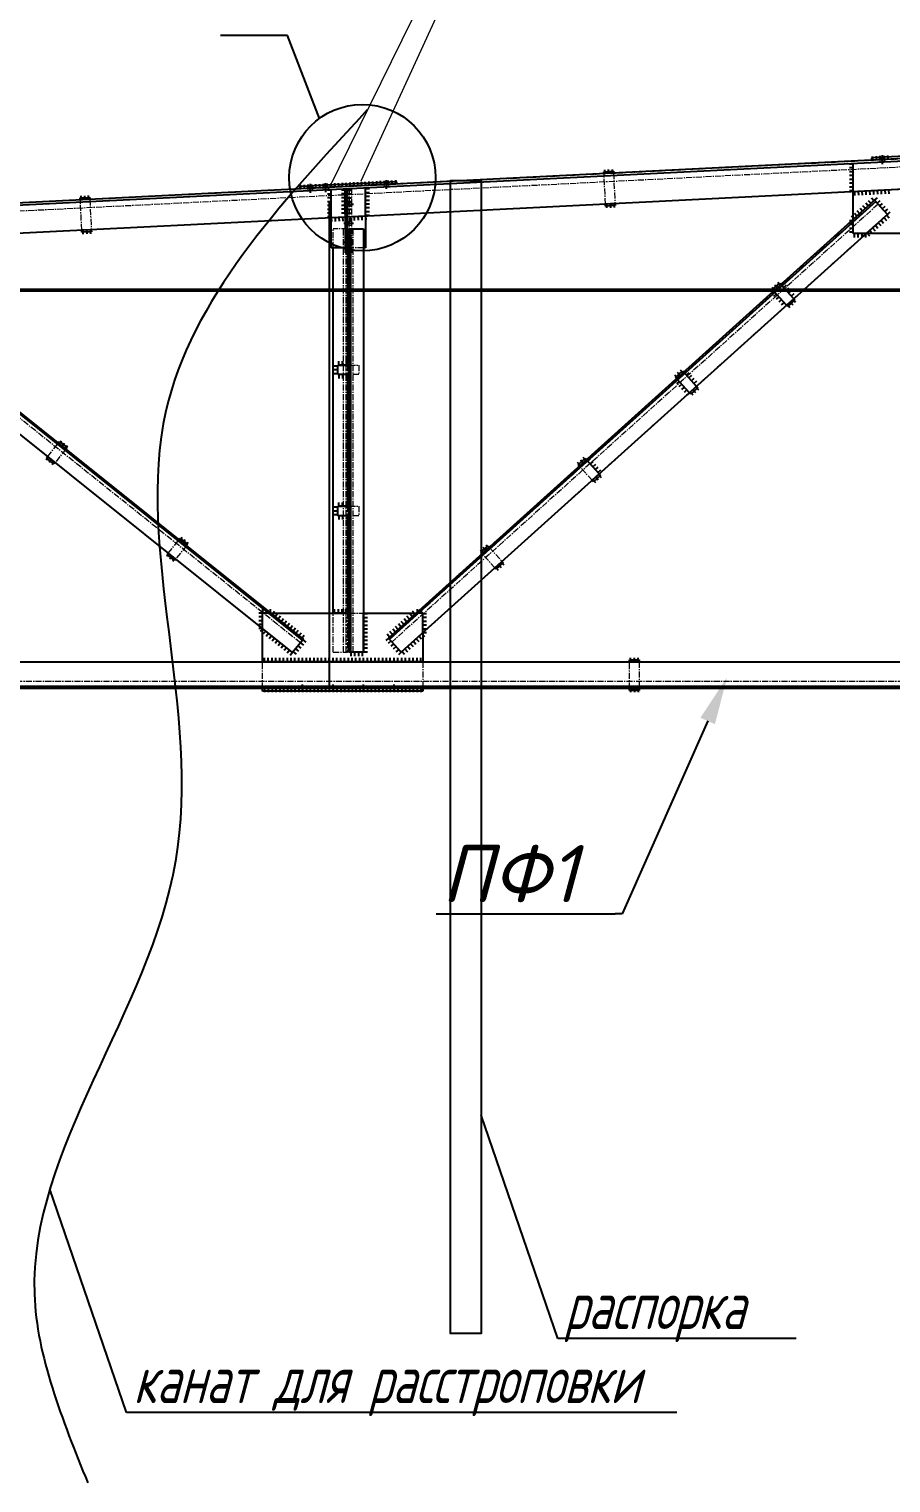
# Model space of a CAD drawing. Header units: millimetres. Extents: x -345369 to 252202, y 74562 to 424723.
# Drawn here: x -13072 to -8552, y 312330 to 319952 of the extents above; entities that cross this region are included whole.
import ezdxf

# ---------------------------------------------------------------- set-up
doc = ezdxf.new("R2010")
doc.units = ezdxf.units.MM
doc.linetypes.add('CENTER', pattern=[50.8, 31.75, -6.35, 6.35, -6.35])
for name, color, linetype in [('Rbcs_EX_Axes', 7, 'Continuous'), ('Rbcs_EX_Dimensions', 7, 'Continuous'), ('Rbcs_EX_Profile', 7, 'Continuous')]:
    doc.layers.add(name, color=color, linetype=linetype)
for name, color, linetype, lineweight in [('S DIM', 1, 'Continuous', 9), ('ТОнкая', 7, 'Continuous', 35), ('тонкая0.09', 7, 'Continuous', 9)]:
    doc.layers.add(name, color=color, linetype=linetype, lineweight=lineweight)
doc.styles.add('ARIAL', font='isocpeui.ttf')
doc.styles.get("Standard").update_dxf_attribs({"font": 'isocpeur.TTF', "oblique": 15})

msp = doc.modelspace()

# ---------------------------------------------------------------- hatches: boundary and pattern name
at = {"layer": 'Rbcs_EX_Profile'}
for points in [[(-8652.138334, 319263.953267), (-8656.133343, 319263.753516), (-8652.338085, 319267.948276)], [(-11652.138334, 319113.953267), (-11656.133343, 319113.753516), (-11652.338085, 319117.948276)], [(-11142.774641, 319139.421452), (-11138.779632, 319139.621202), (-11142.974392, 319143.416461)]]:
    msp.add_hatch(color=256, dxfattribs=at).paths.add_polyline_path(points, flags=0)

# ---------------------------------------------------------------- linework, layer by layer
at = {"lineweight": 15, "ltscale": 0.1}
for q in [(-11503.980763, 319108.865132), (-11331.739253, 319155.025856)]:
    msp.add_line((-9191.12342, 323810.401094), q, dxfattribs=at)
at = {"color": 164}
msp.add_line((-11495.638682, 316494.534766), (-11495.638682, 319039.837347), dxfattribs=at)
for p, q in [((-9049.284622, 313086.603848), (-10299.284622, 313086.603848)), ((-9675.524241, 312698.678768), (-12560.683459, 312698.678768))]:
    msp.add_line(p, q)
at = {"layer": 'Rbcs_EX_Axes', "color": 1, "linetype": 'CENTER', "lineweight": 9}
for p, q in [((-5535.267351, 319375.841975), (-17090.831912, 318798.063747)), ((-8618.925038, 319033.372621), (-11168.42396, 316738.823591)), ((-11423.011544, 316684.934766), (-11423.011544, 318904.934766)), ((-11371.811544, 316684.934766), (-11371.811544, 318904.934766)), ((-11648.897094, 316733.923206), (-14178.912037, 318757.93516)), ((-17152.411544, 316532.734766), (-5537.411544, 316532.734766))]:
    msp.add_line(p, q, dxfattribs=at)
at = {"layer": 'Rbcs_EX_Axes', "color": 1, "linetype": 'CENTER'}
for p, q in [((-8598.38049, 319290.170527), (-8596.632673, 319255.214185)), ((-8596.033422, 319243.22917), (-8597.781238, 319278.185488)), ((-11598.38049, 319140.17053), (-11596.632673, 319105.214184)), ((-11598.38049, 319140.17053), (-11596.632673, 319105.214184)), ((-11596.033422, 319093.229169), (-11597.781238, 319128.185488)), ((-11518.480301, 319144.165502), (-11516.732486, 319109.209194)), ((-11516.133235, 319097.224177), (-11517.881051, 319132.180496)), ((-11516.133235, 319097.224177), (-11517.881051, 319132.180496)), ((-11198.879553, 319160.145536), (-11197.131737, 319125.189231)), ((-11198.879553, 319160.145536), (-11197.131737, 319125.189231)), ((-11196.532487, 319113.204216), (-11198.280303, 319148.160535)), ((-11389.911569, 319032.734805), (-11424.911567, 319032.734805)), ((-11369.911563, 319032.734766), (-11404.911571, 319032.734766)), ((-11389.911569, 318932.734805), (-11424.911567, 318932.734805)), ((-11369.911563, 318932.734766), (-11404.911571, 318932.734766)), ((-11389.911569, 318832.734805), (-11424.911567, 318832.734805)), ((-11369.911563, 318832.734805), (-11404.911571, 318832.734805)), ((-11637.411544, 316483.034766), (-11637.411544, 316516.034766)), ((-11637.411544, 316483.034766), (-11637.411544, 316516.034766)), ((-11477.411544, 316483.034766), (-11477.411544, 316516.034766)), ((-11477.411544, 316483.034766), (-11477.411544, 316516.034766)), ((-11317.411544, 316483.034766), (-11317.411544, 316516.034766)), ((-11317.411544, 316483.034766), (-11317.411544, 316516.034766)), ((-11157.411544, 316483.034766), (-11157.411544, 316516.034766)), ((-11157.411544, 316483.034766), (-11157.411544, 316516.034766))]:
    msp.add_line(p, q, dxfattribs=at)
at = {"layer": 'Rbcs_EX_Dimensions', "color": 5}
msp.add_line((-11947.411505, 316494.534766), (-11966.727966, 316494.534766), dxfattribs=at)
at = {"layer": 'Rbcs_EX_Profile', "color": 1, "linetype": 'CENTER', "lineweight": 9}
for p, q in [((-17093.02417, 318841.9076), (-5537.459613, 319419.692484)), ((-17092.424927, 318829.923949), (-5536.860359, 319407.702174)), ((-8749.148084, 319248.18909), (-8119.148155, 319279.689148)), ((-8142.774671, 319289.42145), (-8652.138305, 319263.953267)), ((-8608.692584, 319266.125555), (-8609.291838, 319278.110581)), ((-8608.692584, 319266.125555), (-8609.291838, 319278.110581)), ((-8586.320539, 319279.259145), (-8585.721285, 319267.27412)), ((-8586.320539, 319279.259145), (-8585.721285, 319267.27412)), ((-5529.469591, 319259.886808), (-17085.034159, 318682.108633)), ((-10048.823787, 319033.919111), (-10056.813939, 319193.719487)), ((-10006.876335, 319196.216368), (-9998.886313, 319036.415992)), ((-8749.148084, 319098.902903), (-8749.148084, 319248.189143)), ((-8608.692606, 319266.125559), (-8585.721307, 319267.274122)), ((-8585.721307, 319267.274117), (-8608.692606, 319266.125551)), ((-8608.093351, 319254.140527), (-8608.692606, 319266.125552)), ((-8608.093351, 319254.140527), (-8608.692606, 319266.125552)), ((-8608.692584, 319266.125544), (-8585.721296, 319267.274111)), ((-8586.185197, 319267.251833), (-8586.033203, 319267.259432)), ((-8585.721307, 319267.274117), (-8585.122053, 319255.289091)), ((-8585.721307, 319267.274117), (-8585.122053, 319255.289091)), ((-11652.138313, 319113.953269), (-11142.774667, 319139.421452)), ((-11608.692591, 319116.125555), (-11609.291834, 319128.110581)), ((-11608.692591, 319116.125555), (-11609.291834, 319128.110581)), ((-11586.487488, 319117.243668), (-11142.774667, 319139.428282)), ((-11586.320535, 319129.259145), (-11585.721281, 319117.274119)), ((-11586.320535, 319129.259145), (-11585.721281, 319117.274119)), ((-11528.792412, 319120.120565), (-11529.391656, 319132.105591)), ((-11528.792412, 319120.120565), (-11529.391656, 319132.105591)), ((-11505.821114, 319121.269042), (-11528.792423, 319120.120476)), ((-11528.193169, 319108.135534), (-11528.792423, 319120.120562)), ((-11528.193169, 319108.135534), (-11528.792423, 319120.120562)), ((-11528.792412, 319120.120736), (-11505.821114, 319121.2693)), ((-11505.821114, 319121.269268), (-11528.792412, 319120.120702)), ((-11506.420357, 319133.254155), (-11505.821103, 319121.26913)), ((-11506.420357, 319133.254155), (-11505.821103, 319121.26913)), ((-11505.821114, 319121.269127), (-11505.22187, 319109.284101)), ((-11505.821114, 319121.269127), (-11505.22187, 319109.284101)), ((-11487.41154, 319110.934751), (-11307.411557, 319119.93475)), ((-11446.79055, 319125.410329), (-11348.952215, 319130.306135)), ((-11307.411557, 319119.93475), (-11307.411557, 318970.98973)), ((-11209.191688, 319136.100602), (-11209.790942, 319148.085627)), ((-11209.191688, 319136.100602), (-11209.790942, 319148.085627)), ((-11186.220389, 319137.249321), (-11209.191677, 319136.100756)), ((-11209.191677, 319136.100755), (-11186.220389, 319137.249318)), ((-11186.220389, 319137.249088), (-11209.191677, 319136.100523)), ((-11208.592423, 319124.115573), (-11209.191677, 319136.100599)), ((-11208.592423, 319124.115573), (-11209.191677, 319136.100599)), ((-11186.819643, 319149.234191), (-11186.220389, 319137.249166)), ((-11186.819643, 319149.234191), (-11186.220389, 319137.249166)), ((-11186.220367, 319137.249166), (-11185.621113, 319125.264137)), ((-11186.220367, 319137.249166), (-11185.621113, 319125.264137)), ((-12795.392903, 318896.590666), (-12803.382876, 319056.391039)), ((-12753.445213, 319058.88792), (-12745.45524, 318899.087547)), ((-11608.692613, 319116.125731), (-11585.721303, 319117.274295)), ((-11608.093359, 319104.140526), (-11608.692613, 319116.125552)), ((-11608.093359, 319104.140526), (-11608.692613, 319116.125552)), ((-11585.721292, 319117.274254), (-11608.692591, 319116.125688)), ((-11585.122049, 319105.289083), (-11608.093359, 319104.140525)), ((-11585.721303, 319117.274119), (-11585.122049, 319105.289091)), ((-11585.721303, 319117.274119), (-11585.122049, 319105.289091)), ((-11487.41154, 318961.989732), (-11487.41154, 319110.934751)), ((-11413.411567, 319021.234803), (-11413.411567, 319044.234797)), ((-11413.411567, 319044.234796), (-11401.411569, 319044.234796)), ((-11401.411569, 319044.234797), (-11401.411569, 319021.234803)), ((-11393.411571, 319112.73479), (-11381.411563, 319112.73479)), ((-11393.411571, 319112.73479), (-11393.411571, 318804.93478)), ((-11393.411571, 319044.234758), (-11381.411563, 319044.234758)), ((-11393.411571, 319021.234757), (-11393.411571, 319044.234757)), ((-11381.411563, 319112.73479), (-11381.411563, 318777.734823)), ((-11381.411563, 319044.234757), (-11381.411563, 319021.234757)), ((-11186.82049, 316759.264134), (-8637.321573, 319053.813233)), ((-11181.468768, 316753.317828), (-8631.96985, 319047.866857)), ((-8570.425098, 318979.483794), (-8637.321568, 319053.81321)), ((-11401.411569, 319021.2348), (-11413.411567, 319021.2348)), ((-11413.411567, 318982.734803), (-11401.411569, 318982.734803)), ((-11401.411569, 318966.289728), (-11413.411567, 318965.689728)), ((-11381.411563, 319021.234759), (-11393.411571, 319021.234759)), ((-11381.411563, 318982.734803), (-11393.411571, 318982.734803)), ((-8570.425098, 318979.483788), (-11119.924015, 316684.934802)), ((-11477.411542, 318804.93478), (-11477.411542, 318904.934765)), ((-11402.411547, 318904.934765), (-11477.411542, 318904.934765)), ((-11413.411567, 318921.234807), (-11413.411567, 318944.234808)), ((-11413.411567, 318944.234806), (-11401.411569, 318944.234806)), ((-11401.411569, 318921.23481), (-11413.411567, 318921.23481)), ((-11408.411546, 316684.934765), (-11408.411546, 318904.934765)), ((-11402.411547, 318904.934765), (-11402.411547, 318777.734823)), ((-11401.411569, 318944.234808), (-11401.411569, 318921.234807)), ((-11393.411571, 318944.234768), (-11381.411563, 318944.234768)), ((-11393.411571, 318921.234767), (-11393.411571, 318944.234767)), ((-11381.411563, 318921.234769), (-11393.411571, 318921.234769)), ((-11381.411563, 318944.234767), (-11381.411563, 318921.234767)), ((-8749.148084, 318879.689181), (-8749.148084, 318953.169341)), ((-11413.411567, 318844.234818), (-11401.411569, 318844.234818)), ((-11413.411567, 318821.234817), (-11413.411567, 318844.234817)), ((-11401.411569, 318821.234819), (-11413.411567, 318821.234819)), ((-11401.411569, 318844.234817), (-11401.411569, 318821.234817)), ((-11393.411571, 318821.234817), (-11393.411571, 318844.234817)), ((-11381.411563, 318821.234819), (-11393.411571, 318821.234819)), ((-11392.411538, 318844.234818), (-11381.411563, 318844.234818)), ((-11381.411563, 318844.234817), (-11381.411563, 318821.234817)), ((-8681.308001, 318879.689181), (-8749.148084, 318879.689181)), ((-14167.854939, 318771.756539), (-11637.839992, 316747.744583)), ((-14163.482065, 318777.222611), (-11633.467129, 316753.21069)), ((-11401.411569, 318804.93478), (-11413.411567, 318804.93478)), ((-11317.411544, 318804.93478), (-11392.411538, 318804.93478)), ((-11392.411538, 318777.734823), (-11381.411563, 318777.734823)), ((-14219.704627, 318706.944426), (-11689.68968, 316682.932473)), ((-9128.639005, 318611.62752), (-9061.742551, 318537.298107)), ((-9098.907231, 318503.849873), (-9165.803705, 318578.179286)), ((-11402.411547, 318189.934763), (-11402.411547, 318139.934767)), ((-11392.411538, 318189.934763), (-11342.411549, 318189.934763)), ((-11342.411549, 318139.934767), (-11392.411538, 318139.934767)), ((-11342.411549, 318189.934763), (-11342.411549, 318139.934767)), ((-9638.538784, 318152.717719), (-9571.642307, 318078.3883)), ((-9608.807019, 318044.940066), (-9675.703491, 318119.269482)), ((-12974.21884, 317710.555823), (-12917.996316, 317780.834017)), ((-12878.952881, 317749.599268), (-12935.17543, 317679.321076)), ((-10148.438569, 317693.807909), (-10081.542036, 317619.478493)), ((-10118.706796, 317586.030259), (-10185.603265, 317660.359675)), ((-11402.411547, 317449.934763), (-11402.411547, 317399.934767)), ((-11392.411538, 317449.934763), (-11342.411549, 317449.934763)), ((-11342.411549, 317449.934763), (-11342.411549, 317399.934767)), ((-11342.411549, 317399.934767), (-11392.411538, 317399.934767)), ((-12341.715133, 317204.552835), (-12285.49258, 317274.831029)), ((-12246.449145, 317243.596279), (-12302.671696, 317173.318085)), ((-10658.338357, 317234.898102), (-10591.441903, 317160.568689)), ((-10628.606604, 317127.120455), (-10695.503058, 317201.449869)), ((-11847.411505, 316889.934745), (-11804.372227, 316889.934745)), ((-11847.411505, 316809.10993), (-11847.411505, 316889.934745)), ((-11477.411542, 316684.934765), (-11477.411542, 316889.934745)), ((-11402.411547, 316889.934745), (-11402.411547, 316684.934765)), ((-11392.411538, 316889.934745), (-11317.411544, 316889.934745)), ((-11041.630977, 316889.934745), (-11007.411589, 316889.934745)), ((-11007.411589, 316889.934745), (-11007.411589, 316786.195953)), ((-11186.82049, 316759.264181), (-11119.923957, 316684.934765)), ((-11689.689651, 316682.932473), (-11633.467129, 316753.210664)), ((-11477.411542, 316684.934765), (-11402.411547, 316684.934765)), ((-5537.411547, 316634.534764), (-17152.411539, 316634.534764)), ((-11847.411505, 316494.534766), (-11847.411505, 316634.534764)), ((-11007.411589, 316634.534764), (-11007.411589, 316494.534766)), ((-9922.411539, 316494.534766), (-9922.411539, 316634.534764)), ((-9872.41155, 316634.534764), (-9872.41155, 316494.534766)), ((-5537.411547, 316504.534766), (-17152.411539, 316504.534766)), ((-5537.411547, 316494.534766), (-17152.411539, 316494.534766)), ((-11648.911549, 316494.534766), (-11648.911549, 316504.534766)), ((-11648.911549, 316494.534766), (-11648.911549, 316504.534766)), ((-11648.911543, 316504.534766), (-11625.911526, 316504.534766)), ((-11648.911543, 316504.534766), (-11625.911526, 316504.534766)), ((-11625.911526, 316494.534766), (-11648.911543, 316494.534766)), ((-11625.911526, 316494.534766), (-11648.911543, 316494.534766)), ((-11625.911543, 316504.534766), (-11625.911543, 316494.534766)), ((-11625.911543, 316504.534766), (-11625.911543, 316494.534766)), ((-11488.911545, 316504.534766), (-11465.911528, 316504.534766)), ((-11488.911545, 316504.534766), (-11465.911528, 316504.534766)), ((-11465.911528, 316494.534766), (-11488.911545, 316494.534766)), ((-11465.911528, 316494.534766), (-11488.911545, 316494.534766)), ((-11488.911539, 316494.534766), (-11488.911539, 316504.534766)), ((-11488.911539, 316494.534766), (-11488.911539, 316504.534766)), ((-11465.911544, 316504.534766), (-11465.911544, 316494.534766)), ((-11465.911544, 316504.534766), (-11465.911544, 316494.534766)), ((-11328.911548, 316504.534766), (-11305.911563, 316504.534766)), ((-11328.911548, 316504.534766), (-11305.911563, 316504.534766)), ((-11305.911563, 316494.534766), (-11328.911548, 316494.534766)), ((-11305.911563, 316494.534766), (-11328.911548, 316494.534766)), ((-11328.911541, 316494.534766), (-11328.911541, 316504.534766)), ((-11328.911541, 316494.534766), (-11328.911541, 316504.534766)), ((-11305.911546, 316504.534766), (-11305.911546, 316494.534766)), ((-11305.911546, 316504.534766), (-11305.911546, 316494.534766)), ((-11168.911543, 316494.534766), (-11168.911543, 316504.534766)), ((-11168.911543, 316494.534766), (-11168.911543, 316504.534766)), ((-11168.911539, 316504.534766), (-11145.911567, 316504.534766)), ((-11168.911539, 316504.534766), (-11145.911567, 316504.534766)), ((-11145.911567, 316494.534766), (-11168.911539, 316494.534766)), ((-11145.911567, 316494.534766), (-11168.911539, 316494.534766)), ((-11145.911548, 316504.534766), (-11145.911548, 316494.534766)), ((-11145.911548, 316504.534766), (-11145.911548, 316494.534766))]:
    msp.add_line(p, q, dxfattribs=at)
at = {"layer": 'Rbcs_EX_Profile'}
for p, q in [((-5537.459613, 319419.687198), (-17093.02417, 318841.908975)), ((-17092.424927, 318829.924009), (-5536.860359, 319407.702107)), ((-8143.373914, 319301.406478), (-8652.73756, 319275.938295)), ((-8652.138305, 319263.953269), (-8652.73756, 319275.938295)), ((-8142.774641, 319289.421452), (-8652.138334, 319263.953267)), ((-8647.144572, 319264.202955), (-8648.143325, 319284.178002)), ((-8627.169526, 319265.201707), (-8628.168278, 319285.176754)), ((-8607.194479, 319266.20046), (-8608.193231, 319286.175506)), ((-8587.219432, 319267.199212), (-8588.218184, 319287.174259)), ((-8567.244385, 319268.197964), (-8568.243138, 319288.173011)), ((-5529.469591, 319259.886829), (-11401.411569, 318966.289728)), ((-10057.313323, 319203.707), (-10007.375708, 319206.203881)), ((-10056.813939, 319193.719487), (-10057.313323, 319203.707)), ((-10006.876329, 319196.216367), (-10056.813946, 319193.719486)), ((-10051.820184, 319193.969174), (-10052.818937, 319213.944221)), ((-10031.845138, 319194.967927), (-10032.84389, 319214.942974)), ((-10011.870091, 319195.966679), (-10012.868843, 319215.941726)), ((-10007.375711, 319206.203881), (-10006.876335, 319196.216368)), ((-8749.14812, 319243.546032), (-8769.14812, 319243.546032)), ((-8749.14812, 319223.546032), (-8769.14812, 319223.546032)), ((-8749.14812, 319203.546032), (-8769.14812, 319203.546032)), ((-8749.14812, 319098.902902), (-8749.14812, 319248.189161)), ((-11143.373921, 319151.406478), (-11652.737556, 319125.938294)), ((-11652.138313, 319113.953269), (-11652.737556, 319125.938294)), ((-11142.774641, 319139.421452), (-11652.138334, 319113.953267)), ((-11647.144572, 319114.202955), (-11648.143325, 319134.178002)), ((-11627.169526, 319115.201707), (-11628.168278, 319135.176754)), ((-11607.194479, 319116.20046), (-11608.193231, 319136.175506)), ((-11587.219432, 319117.199212), (-11588.218184, 319137.174259)), ((-11567.244385, 319118.197964), (-11568.243138, 319138.173011)), ((-11547.269339, 319119.196717), (-11548.268091, 319139.171763)), ((-11527.294292, 319120.195469), (-11528.293044, 319140.170516)), ((-11507.319245, 319121.194221), (-11508.317997, 319141.169268)), ((-11487.344198, 319122.192974), (-11488.342951, 319142.16802)), ((-11467.369151, 319123.191726), (-11468.367904, 319143.166773)), ((-11447.394105, 319124.190478), (-11448.392857, 319144.165525)), ((-11427.419058, 319125.189231), (-11428.41781, 319145.164277)), ((-11407.444011, 319126.187983), (-11408.442763, 319146.16303)), ((-11387.468964, 319127.186735), (-11388.467717, 319147.161782)), ((-11367.493918, 319128.185488), (-11368.49267, 319148.160535)), ((-11347.518871, 319129.18424), (-11348.517623, 319149.159287)), ((-11327.543824, 319130.182992), (-11328.542576, 319150.158039)), ((-11307.568777, 319131.181745), (-11308.56753, 319151.156792)), ((-11307.411544, 318970.989731), (-11307.411544, 319119.934766)), ((-11287.59373, 319132.180497), (-11288.592483, 319152.155544)), ((-11267.618684, 319133.179249), (-11268.617436, 319153.154296)), ((-11247.643637, 319134.178002), (-11248.642389, 319154.153049)), ((-11227.66859, 319135.176754), (-11228.667342, 319155.151801)), ((-11207.693543, 319136.175506), (-11208.692296, 319156.150553)), ((-11187.718497, 319137.174259), (-11188.717249, 319157.149306)), ((-11167.74345, 319138.173011), (-11168.742202, 319158.148058)), ((-11147.768403, 319139.171763), (-11148.767155, 319159.14681)), ((-11142.774667, 319139.421452), (-11143.373921, 319151.406478)), ((-8749.14812, 319183.546032), (-8769.14812, 319183.546032)), ((-8749.14812, 319163.546032), (-8769.14812, 319163.546032)), ((-8749.14812, 319143.546032), (-8769.14812, 319143.546032)), ((-8749.14812, 319123.546032), (-8769.14812, 319123.546032)), ((-8119.14812, 319130.402902), (-8749.14812, 319098.902902)), ((-12803.882249, 319066.378555), (-12753.944635, 319068.875436)), ((-12803.382876, 319056.391039), (-12803.882249, 319066.378555)), ((-12753.445261, 319058.887921), (-12803.382878, 319056.39104)), ((-12798.389116, 319056.640728), (-12799.387869, 319076.615775)), ((-12778.41407, 319057.63948), (-12779.412822, 319077.614527)), ((-12758.439023, 319058.638232), (-12759.437775, 319078.613279)), ((-12753.944586, 319068.875436), (-12753.445213, 319058.88792)), ((-11487.411544, 319106.462248), (-11507.411544, 319106.462248)), ((-11487.411544, 319086.462248), (-11507.411544, 319086.462248)), ((-11487.411544, 319066.462248), (-11507.411544, 319066.462248)), ((-11487.411544, 319046.462248), (-11507.411544, 319046.462248)), ((-11487.411544, 318961.989731), (-11487.411544, 319110.934766)), ((-11413.411566, 319106.947405), (-11433.411566, 319106.947405)), ((-11413.411566, 319086.947405), (-11433.411566, 319086.947405)), ((-11413.411566, 319066.947405), (-11433.411566, 319066.947405)), ((-11413.411566, 319046.947405), (-11433.411566, 319046.947405)), ((-11413.411567, 319112.73479), (-11401.411569, 319112.73479)), ((-11413.411567, 319112.73479), (-11413.411567, 318777.734823)), ((-11413.411566, 318981.947405), (-11413.411566, 319111.947405)), ((-11401.411569, 318777.734823), (-11401.411569, 319112.73479)), ((-11401.411566, 318981.947405), (-11401.411566, 319111.947405)), ((-11401.411566, 319106.947405), (-11381.411566, 319106.947405)), ((-11401.411566, 319086.947405), (-11381.411566, 319086.947405)), ((-11401.411566, 319066.947405), (-11381.411566, 319066.947405)), ((-11401.411566, 319046.947405), (-11381.411566, 319046.947405)), ((-11307.411544, 319115.462248), (-11287.411544, 319115.462248)), ((-11307.411544, 319095.462248), (-11287.411544, 319095.462248)), ((-11307.411544, 319075.462248), (-11287.411544, 319075.462248)), ((-11307.411544, 319055.462248), (-11287.411544, 319055.462248)), ((-8637.321573, 319053.813187), (-11186.82049, 316759.264188)), ((-8631.96985, 319047.866857), (-11181.468768, 316753.317828)), ((-8749.14812, 319103.546032), (-8769.14812, 319103.546032)), ((-8637.321568, 319053.81321), (-8749.14812, 318953.169314)), ((-8749.148084, 318953.169341), (-8749.148084, 319098.902903)), ((-8743.761345, 319099.172241), (-8742.762592, 319079.197194)), ((-8723.786298, 319100.170994), (-8722.787546, 319080.195947)), ((-8703.811251, 319101.169746), (-8702.812499, 319081.194699)), ((-8683.836204, 319102.168498), (-8682.837452, 319082.193451)), ((-8656.070137, 319036.939498), (-8669.449431, 319051.805381)), ((-8663.861158, 319103.167251), (-8662.862405, 319083.192204)), ((-8641.204254, 319050.318793), (-8654.583548, 319065.184676)), ((-8643.886111, 319104.166003), (-8642.887359, 319084.190956)), ((-8637.321568, 319053.81321), (-8622.455685, 319067.192504)), ((-8637.321568, 319053.81321), (-8570.425098, 318979.483794)), ((-8570.425095, 318979.483795), (-8637.321568, 319053.81321)), ((-8623.942274, 319038.947327), (-8609.076391, 319052.326621)), ((-8623.911064, 319105.164755), (-8622.912312, 319085.189708)), ((-8603.936017, 319106.163508), (-8602.937265, 319086.188461)), ((-8583.960971, 319107.16226), (-8582.962218, 319087.187213)), ((-8563.985924, 319108.161012), (-8562.987171, 319088.185965)), ((-11413.411567, 318965.689728), (-17085.034159, 318682.108597)), ((-11487.411544, 319026.462248), (-11507.411544, 319026.462248)), ((-11487.411544, 319006.462248), (-11507.411544, 319006.462248)), ((-11487.411544, 318986.462248), (-11507.411544, 318986.462248)), ((-11487.411544, 318966.462248), (-11507.411544, 318966.462248)), ((-11307.411544, 318970.989731), (-11487.411544, 318961.989731)), ((-11413.411566, 319026.947405), (-11433.411566, 319026.947405)), ((-11413.411566, 319006.947405), (-11433.411566, 319006.947405)), ((-11413.411566, 318986.947405), (-11433.411566, 318986.947405)), ((-11427.374114, 318964.991603), (-11426.375362, 318945.016556)), ((-11407.399067, 318965.990355), (-11406.400315, 318946.015308)), ((-11401.411566, 319026.947405), (-11381.411566, 319026.947405)), ((-11401.411566, 319006.947405), (-11381.411566, 319006.947405)), ((-11401.411566, 318986.947405), (-11381.411566, 318986.947405)), ((-11387.42402, 318966.989107), (-11386.425268, 318947.014061)), ((-11367.448974, 318967.98786), (-11366.450221, 318948.012813)), ((-11347.473927, 318968.986612), (-11346.475175, 318949.011565)), ((-11327.49888, 318969.985364), (-11326.500128, 318950.010318)), ((-11307.523833, 318970.984117), (-11306.525081, 318951.00907)), ((-11307.411557, 318970.98973), (-11307.411557, 318804.93478)), ((-11307.411544, 319035.462248), (-11287.411544, 319035.462248)), ((-11307.411544, 319015.462248), (-11287.411544, 319015.462248)), ((-11307.411544, 318995.462248), (-11287.411544, 318995.462248)), ((-11307.411544, 318975.462248), (-11287.411544, 318975.462248)), ((-8570.425098, 318979.483798), (-11119.924015, 316684.934746)), ((-9998.88631, 319036.415993), (-10048.823927, 319033.919112)), ((-10048.324403, 319023.931598), (-10048.823787, 319033.919111)), ((-9998.38694, 319026.428479), (-10048.324554, 319023.931598)), ((-10043.830166, 319034.1688), (-10042.831413, 319014.193753)), ((-10023.855119, 319035.167553), (-10022.856367, 319015.192506)), ((-10003.880072, 319036.166305), (-10002.88132, 319016.191258)), ((-9998.886313, 319036.415992), (-9998.386937, 319026.428479)), ((-8745.265434, 318956.66373), (-8758.644729, 318971.529613)), ((-8730.399551, 318970.043025), (-8743.778846, 318984.908908)), ((-8715.533668, 318983.42232), (-8728.912963, 318998.288203)), ((-8700.667786, 318996.801614), (-8714.04708, 319011.667497)), ((-8685.801903, 319010.180909), (-8699.181197, 319025.046792)), ((-8670.93602, 319023.560204), (-8684.315314, 319038.426087)), ((-8570.425095, 318979.483795), (-8681.308022, 318879.689161)), ((-8610.562979, 319024.081444), (-8595.697096, 319037.460739)), ((-8597.183684, 319009.215561), (-8582.317802, 319022.594856)), ((-8583.80439, 318994.349678), (-8568.938507, 319007.728973)), ((-8573.835968, 318976.414009), (-8560.456674, 318961.548126)), ((-8570.425095, 318979.483795), (-8555.559212, 318992.86309)), ((-12794.89353, 318886.603153), (-12795.392903, 318896.590666)), ((-12745.455242, 318899.087546), (-12795.392859, 318896.590665)), ((-12744.955867, 318889.100031), (-12794.893481, 318886.603153)), ((-12790.399098, 318896.840354), (-12789.400345, 318876.865307)), ((-12770.424051, 318897.839106), (-12769.425299, 318877.864059)), ((-12750.449004, 318898.837858), (-12749.450252, 318878.862811)), ((-12745.45524, 318899.087547), (-12744.955867, 318889.100031)), ((-11487.41154, 318804.93478), (-11487.41154, 318961.989732)), ((-11487.299254, 318961.995346), (-11486.300502, 318942.020299)), ((-11467.324208, 318962.994098), (-11466.325455, 318943.019051)), ((-11447.349161, 318963.99285), (-11446.350408, 318944.017804)), ((-11392.411538, 316684.934765), (-11392.411538, 318904.934765)), ((-11392.411538, 318904.934765), (-11317.411544, 318904.934765)), ((-11386.41154, 318904.934765), (-11386.41154, 316684.934765)), ((-11317.411544, 318904.934765), (-11317.411544, 316684.934765)), ((-8749.14812, 318946.429237), (-8769.14812, 318946.429237)), ((-8749.14812, 318926.429237), (-8769.14812, 318926.429237)), ((-8749.14812, 318906.429237), (-8769.14812, 318906.429237)), ((-8749.14812, 318879.689161), (-8749.14812, 318953.169314)), ((-8663.031266, 318896.138242), (-8649.651971, 318881.272359)), ((-8648.165383, 318909.517536), (-8634.786088, 318894.651653)), ((-8633.2995, 318922.896831), (-8619.920205, 318908.030948)), ((-8618.433617, 318936.276125), (-8605.054322, 318921.410243)), ((-8603.567734, 318949.65542), (-8590.18844, 318934.789537)), ((-8588.701851, 318963.034715), (-8575.322557, 318948.168832)), ((-8749.14812, 318886.429237), (-8769.14812, 318886.429237)), ((-8681.308022, 318879.689161), (-8749.14812, 318879.689161)), ((-8745.228071, 318879.689161), (-8745.228071, 318859.689161)), ((-8725.228071, 318879.689161), (-8725.228071, 318859.689161)), ((-8705.228071, 318879.689161), (-8705.228071, 318859.689161)), ((-8685.228071, 318879.689161), (-8685.228071, 318859.689161)), ((-8119.148155, 318879.689181), (-8681.308001, 318879.689181)), ((-8677.897149, 318882.758947), (-8664.517854, 318867.893064)), ((-11637.839992, 316747.744583), (-14167.854939, 318771.756539)), ((-11633.467129, 316753.210665), (-14163.482065, 318777.22262)), ((-11413.411567, 318804.93478), (-11487.41154, 318804.93478)), ((-11477.411542, 316889.934745), (-11477.411542, 318804.93478)), ((-11401.411569, 318777.734823), (-11413.411567, 318777.734823)), ((-11402.411547, 318777.734823), (-11402.411547, 318189.934763)), ((-11392.411538, 318804.93478), (-11401.411569, 318804.93478)), ((-11393.411571, 318804.93478), (-11393.411571, 318777.734823)), ((-11393.411571, 318777.734823), (-11392.411538, 318777.734823)), ((-11307.411557, 318804.93478), (-11317.411544, 318804.93478)), ((-11689.68968, 316682.93248), (-14219.704627, 318706.944409)), ((-9162.087236, 318581.524109), (-9175.46653, 318596.389992)), ((-9165.803705, 318578.179286), (-9172.49335, 318585.612224)), ((-9172.493347, 318585.612224), (-9135.328647, 318619.060457)), ((-9128.638999, 318611.627522), (-9165.803706, 318578.179286)), ((-9147.221353, 318594.903404), (-9160.600647, 318609.769287)), ((-9132.35547, 318608.282699), (-9145.734764, 318623.148581)), ((-9135.328647, 318619.060457), (-9128.639005, 318611.62752)), ((-9128.638999, 318611.627522), (-9113.773116, 318625.006817)), ((-9061.742526, 318537.298108), (-9128.638999, 318611.627522)), ((-9115.259704, 318596.761639), (-9100.393821, 318610.140934)), ((-9101.88041, 318581.895756), (-9087.014527, 318595.275051)), ((-9165.803706, 318578.179286), (-9180.669589, 318564.799991)), ((-9152.424412, 318563.313403), (-9167.290295, 318549.934108)), ((-9098.907233, 318503.849871), (-9165.803706, 318578.179286)), ((-9139.045117, 318548.44752), (-9153.911, 318535.068225)), ((-9125.665822, 318533.581637), (-9140.531705, 318520.202342)), ((-9112.286528, 318518.715754), (-9127.152411, 318505.336459)), ((-9061.742526, 318537.298108), (-9098.907233, 318503.849871)), ((-9055.052888, 318529.865169), (-9092.217589, 318496.416936)), ((-9088.501115, 318567.029873), (-9073.635232, 318580.409168)), ((-9080.32488, 318520.573989), (-9066.945585, 318505.708106)), ((-9075.12182, 318552.16399), (-9060.255938, 318565.543285)), ((-9065.458997, 318533.953284), (-9052.079702, 318519.087401)), ((-9061.742551, 318537.298107), (-9055.052909, 318529.865169)), ((-9061.742526, 318537.298108), (-9046.876643, 318550.677402)), ((-9098.907233, 318503.849871), (-9113.773116, 318490.470576)), ((-9092.217587, 318496.416936), (-9098.907231, 318503.849873)), ((-9095.190762, 318507.194695), (-9081.811468, 318492.328812)), ((-11447.411544, 318189.934766), (-11447.411544, 318209.934766)), ((-11427.411544, 318189.934766), (-11427.411544, 318209.934766)), ((-11407.411544, 318189.934766), (-11407.411544, 318209.934766)), ((-11452.411544, 318184.934766), (-11472.411544, 318184.934766)), ((-11452.411544, 318164.934766), (-11472.411544, 318164.934766)), ((-11452.411544, 318144.934766), (-11472.411544, 318144.934766)), ((-11402.411544, 318189.934766), (-11452.411544, 318189.934766)), ((-11452.411544, 318139.934766), (-11452.411544, 318189.934766)), ((-11402.411544, 318139.934766), (-11452.411544, 318139.934766)), ((-11452.411536, 318139.934767), (-11452.411536, 318189.934763)), ((-11452.411536, 318189.934763), (-11392.411538, 318189.934763)), ((-11392.411538, 318139.934767), (-11452.411536, 318139.934767)), ((-11447.411544, 318139.934766), (-11447.411544, 318119.934766)), ((-11427.411544, 318139.934766), (-11427.411544, 318119.934766)), ((-11392.411544, 318184.934766), (-11412.411544, 318184.934766)), ((-11392.411544, 318164.934766), (-11412.411544, 318164.934766)), ((-11392.411544, 318144.934766), (-11412.411544, 318144.934766)), ((-11407.411544, 318139.934766), (-11407.411544, 318119.934766)), ((-11402.411547, 318139.934767), (-11402.411547, 317449.934763)), ((-11392.411544, 318139.934766), (-11392.411544, 318189.934766)), ((-9671.98702, 318122.614303), (-9685.366315, 318137.480186)), ((-9682.393135, 318126.702417), (-9645.228424, 318160.15065)), ((-9675.703491, 318119.269482), (-9682.393132, 318126.702417)), ((-9638.538783, 318152.717716), (-9675.703491, 318119.26948)), ((-9657.121137, 318135.993598), (-9670.500432, 318150.859481)), ((-9642.255254, 318149.372893), (-9655.634549, 318164.238776)), ((-9645.228423, 318160.15065), (-9638.538784, 318152.717719)), ((-9638.538783, 318152.717716), (-9623.6729, 318166.097011)), ((-9571.64231, 318078.388302), (-9638.538783, 318152.717716)), ((-9625.159489, 318137.851833), (-9610.293606, 318151.231128)), ((-9611.780194, 318122.98595), (-9596.914311, 318136.365245)), ((-9675.703491, 318119.26948), (-9690.569374, 318105.890185)), ((-9662.324196, 318104.403597), (-9677.190079, 318091.024302)), ((-9608.807018, 318044.940065), (-9675.703491, 318119.26948)), ((-9648.944901, 318089.537714), (-9663.810784, 318076.158419)), ((-9635.565607, 318074.671831), (-9650.43149, 318061.292536)), ((-9622.186312, 318059.805948), (-9637.052195, 318046.426653)), ((-9571.64231, 318078.388302), (-9608.807018, 318044.940065)), ((-9564.952665, 318070.955362), (-9602.117377, 318037.507129)), ((-9598.400899, 318108.120067), (-9583.535017, 318121.499362)), ((-9590.224664, 318061.664183), (-9576.845369, 318046.7983)), ((-9585.021605, 318093.254185), (-9570.155722, 318106.633479)), ((-9575.358781, 318075.043478), (-9561.979486, 318060.177595)), ((-9571.64231, 318078.388302), (-9556.776427, 318091.767596)), ((-9571.642307, 318078.3883), (-9564.952663, 318070.955362)), ((-9608.807018, 318044.940065), (-9623.6729, 318031.56077)), ((-9602.117375, 318037.507129), (-9608.807019, 318044.940066)), ((-9605.090547, 318048.284889), (-9591.711252, 318033.419006)), ((-12878.952878, 317749.599266), (-12917.996318, 317780.834019)), ((-12917.996316, 317780.834017), (-12911.749373, 317788.642701)), ((-12914.091974, 317777.710544), (-12901.598073, 317793.32792)), ((-12911.74937, 317788.642701), (-12872.705932, 317757.407951)), ((-12898.474598, 317765.216643), (-12885.980697, 317780.834019)), ((-12882.857222, 317752.722742), (-12870.363321, 317768.340118)), ((-12872.705935, 317757.407951), (-12878.952881, 317749.599268)), ((-12970.314528, 317707.432351), (-12982.808429, 317691.814975)), ((-12941.422376, 317671.512393), (-12980.465813, 317702.747139)), ((-12980.465783, 317702.747139), (-12974.21884, 317710.555823)), ((-12935.175432, 317679.321074), (-12974.218872, 317710.555826)), ((-12954.697152, 317694.93845), (-12967.191053, 317679.321074)), ((-12939.079776, 317682.444549), (-12951.573677, 317666.827173)), ((-12935.17543, 317679.321076), (-12941.422376, 317671.512393)), ((-10181.886804, 317663.704497), (-10195.266099, 317678.57038)), ((-10192.292912, 317667.792613), (-10155.128211, 317701.240846)), ((-10148.438568, 317693.80791), (-10185.603275, 317660.359674)), ((-10167.020921, 317677.083792), (-10180.400216, 317691.949675)), ((-10152.155038, 317690.463087), (-10165.534333, 317705.32897)), ((-10155.128219, 317701.240846), (-10148.438569, 317693.807909)), ((-10081.542095, 317619.478496), (-10148.438568, 317693.80791)), ((-10141.74892, 317686.374969), (-10126.883037, 317699.754264)), ((-10128.369626, 317671.509086), (-10113.503743, 317684.888381)), ((-10114.990331, 317656.643203), (-10100.124448, 317670.022498)), ((-10185.603265, 317660.359675), (-10192.292908, 317667.792613)), ((-10081.542095, 317619.478496), (-10118.706802, 317586.030259)), ((-10074.852453, 317612.045558), (-10112.017154, 317578.597325)), ((-10101.611036, 317641.77732), (-10086.745154, 317655.156615)), ((-10100.124448, 317602.754377), (-10086.745154, 317587.888495)), ((-10088.231742, 317626.911437), (-10073.365859, 317640.290732)), ((-10085.258565, 317616.133672), (-10071.879271, 317601.267789)), ((-10081.542036, 317619.478493), (-10074.852389, 317612.045558)), ((-10112.017155, 317578.597325), (-10118.706796, 317586.030259)), ((-10114.990331, 317589.375083), (-10101.611036, 317574.5092)), ((-11452.411544, 317444.934766), (-11472.411544, 317444.934766)), ((-11402.411544, 317449.934766), (-11452.411544, 317449.934766)), ((-11452.411544, 317399.934766), (-11452.411544, 317449.934766)), ((-11452.411536, 317449.934763), (-11392.411538, 317449.934763)), ((-11452.411536, 317399.934767), (-11452.411536, 317449.934763)), ((-11447.411544, 317449.934766), (-11447.411544, 317469.934766)), ((-11427.411544, 317449.934766), (-11427.411544, 317469.934766)), ((-11392.411544, 317444.934766), (-11412.411544, 317444.934766)), ((-11407.411544, 317449.934766), (-11407.411544, 317469.934766)), ((-11392.411544, 317399.934766), (-11392.411544, 317449.934766)), ((-11452.411544, 317424.934766), (-11472.411544, 317424.934766)), ((-11452.411544, 317404.934766), (-11472.411544, 317404.934766)), ((-11402.411544, 317399.934766), (-11452.411544, 317399.934766)), ((-11392.411538, 317399.934767), (-11452.411536, 317399.934767)), ((-11447.411544, 317399.934766), (-11447.411544, 317379.934766)), ((-11427.411544, 317399.934766), (-11427.411544, 317379.934766)), ((-11392.411544, 317424.934766), (-11412.411544, 317424.934766)), ((-11392.411544, 317404.934766), (-11412.411544, 317404.934766)), ((-11407.411544, 317399.934766), (-11407.411544, 317379.934766)), ((-11402.411547, 317399.934767), (-11402.411547, 316889.934745)), ((-12246.449142, 317243.596278), (-12285.492583, 317274.83103)), ((-12285.49258, 317274.831029), (-12279.245633, 317282.639712)), ((-12281.588238, 317271.707555), (-12269.094338, 317287.324931)), ((-12279.245636, 317282.639712), (-12240.202198, 317251.404963)), ((-12265.970862, 317259.213654), (-12253.476961, 317274.83103)), ((-12250.353486, 317246.719753), (-12237.859585, 317262.337129)), ((-12240.202198, 317251.404963), (-12246.449145, 317243.596279)), ((-10691.786589, 317204.794692), (-10705.165883, 317219.660574)), ((-10702.1927, 317208.882806), (-10665.027999, 317242.331039)), ((-10658.338352, 317234.898104), (-10695.503059, 317201.449868)), ((-10676.920706, 317218.173986), (-10690.3, 317233.039869)), ((-10662.054823, 317231.553281), (-10675.434117, 317246.419164)), ((-10665.027999, 317242.331039), (-10658.338357, 317234.898102)), ((-12337.810793, 317201.429362), (-12350.304694, 317185.811986)), ((-12347.96208, 317196.744151), (-12341.715133, 317204.552835)), ((-12308.918642, 317165.509402), (-12347.962079, 317196.744151)), ((-12302.671696, 317173.318085), (-12341.715137, 317204.552837)), ((-12322.193417, 317188.935461), (-12334.687318, 317173.318085)), ((-12306.57604, 317176.44156), (-12319.069941, 317160.824184)), ((-12302.671696, 317173.318085), (-12308.918642, 317165.509402)), ((-10695.503058, 317201.449869), (-10702.1927, 317208.882806)), ((-10591.441879, 317160.56869), (-10628.606586, 317127.120453)), ((-10584.752241, 317153.135751), (-10621.916942, 317119.687518)), ((-10610.024232, 317143.844572), (-10596.644938, 317128.978689)), ((-10595.15835, 317157.223866), (-10581.779055, 317142.357983)), ((-10591.441903, 317160.568689), (-10584.752262, 317153.135751)), ((-10621.916962, 317119.687518), (-10628.606604, 317127.120455)), ((-10624.890115, 317130.465277), (-10611.510821, 317115.599394)), ((-11845.891898, 316889.934766), (-11845.891898, 316909.934766)), ((-11825.891898, 316889.934766), (-11825.891898, 316909.934766)), ((-11805.891898, 316889.934766), (-11805.891898, 316909.934766)), ((-11469.911544, 316889.934766), (-11469.911544, 316909.934766)), ((-11449.911544, 316889.934766), (-11449.911544, 316909.934766)), ((-11429.911544, 316889.934766), (-11429.911544, 316909.934766)), ((-11409.911544, 316889.934766), (-11409.911544, 316909.934766)), ((-11034.521247, 316889.934766), (-11034.521247, 316909.934766)), ((-11014.521247, 316889.934766), (-11014.521247, 316909.934766)), ((-11847.411544, 316889.522364), (-11867.411544, 316889.522364)), ((-11847.411544, 316869.522364), (-11867.411544, 316869.522364)), ((-11847.411544, 316849.522364), (-11867.411544, 316849.522364)), ((-11847.411544, 316809.109963), (-11847.411544, 316889.934766)), ((-11804.372252, 316889.934766), (-11847.411544, 316889.934766)), ((-11633.467127, 316753.210666), (-11804.372252, 316889.934766)), ((-11804.372227, 316889.934745), (-11392.411538, 316889.934745)), ((-11797.00657, 316884.04222), (-11784.512669, 316899.659597)), ((-11781.389194, 316871.548319), (-11768.895293, 316887.165696)), ((-11765.771818, 316859.054419), (-11753.277917, 316874.671795)), ((-11750.154442, 316846.560518), (-11737.660541, 316862.177894)), ((-11734.537065, 316834.066617), (-11722.043164, 316849.683993)), ((-11718.919689, 316821.572716), (-11706.425788, 316837.190092)), ((-11402.411544, 316889.934766), (-11477.411544, 316889.934766)), ((-11392.411544, 316887.434766), (-11412.411544, 316887.434766)), ((-11392.411544, 316867.434766), (-11412.411544, 316867.434766)), ((-11392.411544, 316847.434766), (-11412.411544, 316847.434766)), ((-11392.411544, 316684.934766), (-11392.411544, 316889.934766)), ((-11317.411544, 316684.934766), (-11317.411544, 316889.934766)), ((-11317.411544, 316889.934745), (-11041.630977, 316889.934745)), ((-11317.411544, 316887.434766), (-11297.411544, 316887.434766)), ((-11317.411544, 316867.434766), (-11297.411544, 316867.434766)), ((-11317.411544, 316847.434766), (-11297.411544, 316847.434766)), ((-11041.630951, 316889.934766), (-11186.82049, 316759.26418)), ((-11121.658662, 316817.909826), (-11135.037956, 316832.775709)), ((-11106.792779, 316831.28912), (-11120.172074, 316846.155003)), ((-11091.926896, 316844.668415), (-11105.306191, 316859.534298)), ((-11077.061013, 316858.04771), (-11090.440308, 316872.913592)), ((-11062.19513, 316871.427004), (-11075.574425, 316886.292887)), ((-11047.329247, 316884.806299), (-11060.708542, 316899.672182)), ((-11007.411544, 316889.934766), (-11041.630951, 316889.934766)), ((-11007.411544, 316786.195991), (-11007.411544, 316889.934766)), ((-11007.411544, 316888.065379), (-10987.411544, 316888.065379)), ((-11007.411544, 316868.065379), (-10987.411544, 316868.065379)), ((-11007.411544, 316848.065379), (-10987.411544, 316848.065379)), ((-11847.411544, 316829.522364), (-11867.411544, 316829.522364)), ((-11847.411544, 316809.522364), (-11867.411544, 316809.522364)), ((-11846.637493, 316808.490723), (-11859.131394, 316792.873347)), ((-11689.689681, 316682.932473), (-11847.411544, 316809.109963)), ((-11847.411505, 316634.534764), (-11847.411505, 316809.10993)), ((-11831.020117, 316795.996822), (-11843.514018, 316780.379446)), ((-11815.402741, 316783.502921), (-11827.896642, 316767.885545)), ((-11799.785365, 316771.00902), (-11812.279266, 316755.391644)), ((-11784.167989, 316758.515119), (-11796.66189, 316742.897743)), ((-11703.302313, 316809.078815), (-11690.808412, 316824.696191)), ((-11687.684937, 316796.584914), (-11675.191036, 316812.20229)), ((-11672.067561, 316784.091013), (-11659.57366, 316799.708389)), ((-11656.450184, 316771.597112), (-11643.956283, 316787.214488)), ((-11640.832808, 316759.103211), (-11628.338907, 316774.720587)), ((-11392.411544, 316827.434766), (-11412.411544, 316827.434766)), ((-11392.411544, 316807.434766), (-11412.411544, 316807.434766)), ((-11392.411544, 316787.434766), (-11412.411544, 316787.434766)), ((-11392.411544, 316767.434766), (-11412.411544, 316767.434766)), ((-11317.411544, 316827.434766), (-11297.411544, 316827.434766)), ((-11317.411544, 316807.434766), (-11297.411544, 316807.434766)), ((-11317.411544, 316787.434766), (-11297.411544, 316787.434766)), ((-11317.411544, 316767.434766), (-11297.411544, 316767.434766)), ((-11186.82049, 316759.26418), (-11201.686373, 316745.884886)), ((-11181.122193, 316764.392647), (-11194.501488, 316779.25853)), ((-11119.923957, 316684.934765), (-11186.82049, 316759.264181)), ((-11119.924017, 316684.934766), (-11186.82049, 316759.26418)), ((-11166.256311, 316777.771942), (-11179.635605, 316792.637825)), ((-11151.390428, 316791.151236), (-11164.769722, 316806.017119)), ((-11136.524545, 316804.530531), (-11149.903839, 316819.396414)), ((-11007.411544, 316786.195991), (-11119.924017, 316684.934766)), ((-11041.368956, 316755.63432), (-11027.989661, 316740.768438)), ((-11026.503073, 316769.013615), (-11013.123778, 316754.147732)), ((-11011.63719, 316782.39291), (-10998.257895, 316767.527027)), ((-11007.411589, 316786.195953), (-11007.411589, 316634.534764)), ((-11007.411544, 316828.065379), (-10987.411544, 316828.065379)), ((-11007.411544, 316808.065379), (-10987.411544, 316808.065379)), ((-11007.411544, 316788.065379), (-10987.411544, 316788.065379)), ((-11768.550612, 316746.021218), (-11781.044513, 316730.403842)), ((-11752.933236, 316733.527317), (-11765.427137, 316717.909941)), ((-11737.31586, 316721.033416), (-11749.809761, 316705.41604)), ((-11721.698484, 316708.539515), (-11734.192385, 316692.922139)), ((-11706.081108, 316696.045614), (-11718.575009, 316680.428238)), ((-11690.463731, 316683.551713), (-11702.957632, 316667.934337)), ((-11633.467127, 316753.210666), (-11689.689681, 316682.932473)), ((-11633.467129, 316753.210664), (-11689.689651, 316682.932473)), ((-11686.566206, 316686.836817), (-11670.94883, 316674.342916)), ((-11674.072305, 316702.454193), (-11658.454929, 316689.960292)), ((-11661.578404, 316718.071569), (-11645.961028, 316705.577668)), ((-11649.084503, 316733.688945), (-11633.467127, 316721.195044)), ((-11636.590602, 316749.306322), (-11620.973226, 316736.812421)), ((-11392.411544, 316747.434766), (-11412.411544, 316747.434766)), ((-11392.411544, 316727.434766), (-11412.411544, 316727.434766)), ((-11392.411544, 316707.434766), (-11412.411544, 316707.434766)), ((-11392.411544, 316687.434766), (-11412.411544, 316687.434766)), ((-11317.411544, 316684.934766), (-11392.411544, 316684.934766)), ((-11317.411544, 316684.934765), (-11392.411538, 316684.934765)), ((-11384.911544, 316684.934766), (-11384.911544, 316664.934766)), ((-11364.911544, 316684.934766), (-11364.911544, 316664.934766)), ((-11344.911544, 316684.934766), (-11344.911544, 316664.934766)), ((-11324.911544, 316684.934766), (-11324.911544, 316664.934766)), ((-11317.411544, 316747.434766), (-11297.411544, 316747.434766)), ((-11317.411544, 316727.434766), (-11297.411544, 316727.434766)), ((-11317.411544, 316707.434766), (-11297.411544, 316707.434766)), ((-11317.411544, 316687.434766), (-11297.411544, 316687.434766)), ((-11173.441195, 316744.398297), (-11188.307078, 316731.019003)), ((-11160.061901, 316729.532414), (-11174.927784, 316716.15312)), ((-11146.682606, 316714.666532), (-11161.548489, 316701.287237)), ((-11133.303311, 316699.800649), (-11148.169194, 316686.421354)), ((-11119.924017, 316684.934766), (-11134.7899, 316671.555471)), ((-11115.698371, 316688.737847), (-11102.319076, 316673.871964)), ((-11100.832488, 316702.117142), (-11087.453193, 316687.251259)), ((-11085.966605, 316715.496437), (-11072.58731, 316700.630554)), ((-11071.100722, 316728.875731), (-11057.721427, 316714.009848)), ((-11056.234839, 316742.255026), (-11042.855544, 316727.389143)), ((-17152.411539, 316634.534764), (-5537.411547, 316634.534764)), ((-11007.411544, 316634.534766), (-11847.411544, 316634.534766)), ((-11837.411544, 316634.534766), (-11837.411544, 316654.534766)), ((-11817.411544, 316634.534766), (-11817.411544, 316654.534766)), ((-11797.411544, 316634.534766), (-11797.411544, 316654.534766)), ((-11777.411544, 316634.534766), (-11777.411544, 316654.534766)), ((-11757.411544, 316634.534766), (-11757.411544, 316654.534766)), ((-11737.411544, 316634.534766), (-11737.411544, 316654.534766)), ((-11717.411544, 316634.534766), (-11717.411544, 316654.534766)), ((-11697.411544, 316634.534766), (-11697.411544, 316654.534766)), ((-11677.411544, 316634.534766), (-11677.411544, 316654.534766)), ((-11657.411544, 316634.534766), (-11657.411544, 316654.534766)), ((-11637.411544, 316634.534766), (-11637.411544, 316654.534766)), ((-11617.411544, 316634.534766), (-11617.411544, 316654.534766)), ((-11597.411544, 316634.534766), (-11597.411544, 316654.534766)), ((-11577.411544, 316634.534766), (-11577.411544, 316654.534766)), ((-11557.411544, 316634.534766), (-11557.411544, 316654.534766)), ((-11537.411544, 316634.534766), (-11537.411544, 316654.534766)), ((-11517.411544, 316634.534766), (-11517.411544, 316654.534766)), ((-11497.411544, 316634.534766), (-11497.411544, 316654.534766)), ((-11477.411544, 316634.534766), (-11477.411544, 316654.534766)), ((-11457.411544, 316634.534766), (-11457.411544, 316654.534766)), ((-11437.411544, 316634.534766), (-11437.411544, 316654.534766)), ((-11417.411544, 316634.534766), (-11417.411544, 316654.534766)), ((-11397.411544, 316634.534766), (-11397.411544, 316654.534766)), ((-11377.411544, 316634.534766), (-11377.411544, 316654.534766)), ((-11357.411544, 316634.534766), (-11357.411544, 316654.534766)), ((-11337.411544, 316634.534766), (-11337.411544, 316654.534766)), ((-11317.411544, 316634.534766), (-11317.411544, 316654.534766)), ((-11297.411544, 316634.534766), (-11297.411544, 316654.534766)), ((-11277.411544, 316634.534766), (-11277.411544, 316654.534766)), ((-11257.411544, 316634.534766), (-11257.411544, 316654.534766)), ((-11237.411544, 316634.534766), (-11237.411544, 316654.534766)), ((-11217.411544, 316634.534766), (-11217.411544, 316654.534766)), ((-11197.411544, 316634.534766), (-11197.411544, 316654.534766)), ((-11177.411544, 316634.534766), (-11177.411544, 316654.534766)), ((-11157.411544, 316634.534766), (-11157.411544, 316654.534766)), ((-11137.411544, 316634.534766), (-11137.411544, 316654.534766)), ((-11117.411544, 316634.534766), (-11117.411544, 316654.534766)), ((-11097.411544, 316634.534766), (-11097.411544, 316654.534766)), ((-11077.411544, 316634.534766), (-11077.411544, 316654.534766)), ((-11057.411544, 316634.534766), (-11057.411544, 316654.534766)), ((-11037.411544, 316634.534766), (-11037.411544, 316654.534766)), ((-11017.411544, 316634.534766), (-11017.411544, 316654.534766)), ((-9872.411544, 316634.534766), (-9922.411544, 316634.534766)), ((-9922.411539, 316644.534758), (-9872.41155, 316644.534758)), ((-9922.411539, 316634.534764), (-9922.411539, 316644.534758)), ((-9917.411544, 316634.534766), (-9917.411544, 316654.534766)), ((-9897.411544, 316634.534766), (-9897.411544, 316654.534766)), ((-9877.411544, 316634.534766), (-9877.411544, 316654.534766)), ((-9872.41155, 316644.534758), (-9872.41155, 316634.534764)), ((-5537.411547, 316504.534766), (-17152.411539, 316504.534766)), ((-5537.411547, 316494.534766), (-17152.411539, 316494.534766)), ((-11007.411544, 316494.534766), (-11847.411544, 316494.534766)), ((-11847.411505, 316479.934786), (-11847.411505, 316494.534766)), ((-11007.411589, 316479.934786), (-11847.411505, 316479.934786)), ((-11837.411544, 316494.534766), (-11837.411544, 316474.534766)), ((-11817.411544, 316494.534766), (-11817.411544, 316474.534766)), ((-11797.411544, 316494.534766), (-11797.411544, 316474.534766)), ((-11777.411544, 316494.534766), (-11777.411544, 316474.534766)), ((-11757.411544, 316494.534766), (-11757.411544, 316474.534766)), ((-11737.411544, 316494.534766), (-11737.411544, 316474.534766)), ((-11717.411544, 316494.534766), (-11717.411544, 316474.534766)), ((-11697.411544, 316494.534766), (-11697.411544, 316474.534766)), ((-11677.411544, 316494.534766), (-11677.411544, 316474.534766)), ((-11657.411544, 316494.534766), (-11657.411544, 316474.534766)), ((-11637.411544, 316494.534766), (-11637.411544, 316474.534766)), ((-11617.411544, 316494.534766), (-11617.411544, 316474.534766)), ((-11597.411544, 316494.534766), (-11597.411544, 316474.534766)), ((-11577.411544, 316494.534766), (-11577.411544, 316474.534766)), ((-11557.411544, 316494.534766), (-11557.411544, 316474.534766)), ((-11537.411544, 316494.534766), (-11537.411544, 316474.534766)), ((-11517.411544, 316494.534766), (-11517.411544, 316474.534766)), ((-11497.411544, 316494.534766), (-11497.411544, 316474.534766)), ((-11477.411544, 316494.534766), (-11477.411544, 316474.534766)), ((-11457.411544, 316494.534766), (-11457.411544, 316474.534766)), ((-11437.411544, 316494.534766), (-11437.411544, 316474.534766)), ((-11417.411544, 316494.534766), (-11417.411544, 316474.534766)), ((-11397.411544, 316494.534766), (-11397.411544, 316474.534766)), ((-11377.411544, 316494.534766), (-11377.411544, 316474.534766)), ((-11357.411544, 316494.534766), (-11357.411544, 316474.534766)), ((-11337.411544, 316494.534766), (-11337.411544, 316474.534766)), ((-11317.411544, 316494.534766), (-11317.411544, 316474.534766)), ((-11297.411544, 316494.534766), (-11297.411544, 316474.534766)), ((-11277.411544, 316494.534766), (-11277.411544, 316474.534766)), ((-11257.411544, 316494.534766), (-11257.411544, 316474.534766)), ((-11237.411544, 316494.534766), (-11237.411544, 316474.534766)), ((-11217.411544, 316494.534766), (-11217.411544, 316474.534766)), ((-11197.411544, 316494.534766), (-11197.411544, 316474.534766)), ((-11177.411544, 316494.534766), (-11177.411544, 316474.534766)), ((-11157.411544, 316494.534766), (-11157.411544, 316474.534766)), ((-11137.411544, 316494.534766), (-11137.411544, 316474.534766)), ((-11117.411544, 316494.534766), (-11117.411544, 316474.534766)), ((-11097.411544, 316494.534766), (-11097.411544, 316474.534766)), ((-11077.411544, 316494.534766), (-11077.411544, 316474.534766)), ((-11057.411544, 316494.534766), (-11057.411544, 316474.534766)), ((-11037.411544, 316494.534766), (-11037.411544, 316474.534766)), ((-11017.411544, 316494.534766), (-11017.411544, 316474.534766)), ((-11007.411589, 316494.534766), (-11007.411589, 316479.934786)), ((-9872.411544, 316494.534766), (-9922.411544, 316494.534766)), ((-9922.411539, 316484.534773), (-9922.411539, 316494.534766)), ((-9872.41155, 316484.534773), (-9922.411539, 316484.534773)), ((-9917.411544, 316494.534766), (-9917.411544, 316474.534766)), ((-9897.411544, 316494.534766), (-9897.411544, 316474.534766)), ((-9877.411544, 316494.534766), (-9877.411544, 316474.534766)), ((-9872.41155, 316494.534766), (-9872.41155, 316484.534773))]:
    msp.add_line(p, q, dxfattribs=at)
at = {"layer": 'Rbcs_EX_Profile', "color": 1, "linetype": 'CENTER', "lineweight": 9, "extrusion": (0.049938, -0.998752, 2.59224e-07)}
msp.add_circle((7356.955103, 0.082773, -319309.686823), 11.49999, dxfattribs=at)
msp.add_circle((7356.955103, 0.082773, -319309.686823), 11.49999, dxfattribs=at)
at = {"layer": 'Rbcs_EX_Profile', "color": 1, "linetype": 'CENTER', "lineweight": 9, "extrusion": (0.049937, -0.998752, 1.84449e-07)}
msp.add_circle((7356.813432, 0.058892, -319285.69009), 11.500009, dxfattribs=at)
at = {"layer": 'Rbcs_EX_Profile', "color": 1, "linetype": 'CENTER', "lineweight": 9, "extrusion": (-0.049937, 0.998752, 1.84449e-07)}
msp.add_circle((-4353.065784, -0.058896, 319309.688921), 11.500009, dxfattribs=at)
msp.add_circle((-4353.065784, -0.058896, 319309.688921), 11.500009, dxfattribs=at)
at = {"layer": 'Rbcs_EX_Profile', "color": 1, "linetype": 'CENTER', "lineweight": 9, "extrusion": (-0.049936, 0.998752, 1.59899e-06)}
for radius in [11.500008, 11.500009]:
    msp.add_circle((-4432.763973, -0.510574, 319309.693105), radius, dxfattribs=at)
at = {"layer": 'Rbcs_EX_Profile', "color": 1, "linetype": 'CENTER', "lineweight": 9, "extrusion": (0.049939, -0.998752, 1.2044e-06)}
for centre in [(4753.659083, 0.384578, -319309.680204), (4753.659084, 0.384578, -319309.680204)]:
    msp.add_circle(centre, 11.499989, dxfattribs=at)
at = {"layer": 'Rbcs_EX_Profile', "color": 1, "linetype": 'CENTER', "lineweight": 9, "extrusion": (-0.049939, 0.998752, 1.02669e-06)}
for centre in [(-4753.57415, -0.327806, 319285.681508), (-4353.57415, -0.327806, 319285.681989)]:
    msp.add_circle(centre, 11.500004, dxfattribs=at)
at = {"layer": 'Rbcs_EX_Profile', "color": 1, "linetype": 'CENTER', "lineweight": 9, "extrusion": (-0.049937, 0.998752, 8.15126e-08)}
msp.add_circle((-4433.122495, -0.026026, 319285.688163), 11.499987, dxfattribs=at)
msp.add_circle((-4433.122495, -0.026026, 319285.688163), 11.499987, dxfattribs=at)
at = {"layer": 'S DIM', "linetype": 'ByBlock', "lineweight": -2, "ltscale": 2}
msp.add_line((-9961.932488, 315313.933449), (-9997.932488, 315313.933449), dxfattribs=at)
for points in [[(-9513.03577, 316324.314165), (-9961.932488, 315313.933449)], [(-10936.796125, 315313.933449), (-9997.932488, 315313.933449)]]:
    msp.add_lwpolyline(points, dxfattribs=at)
at = {"layer": 'S DIM', "ltscale": 2}
msp.add_solid([(-9551.113508, 316341.231523), (-9411.531626, 316552.780593), (-9474.958032, 316307.396808)], dxfattribs=at)
at = {"layer": 'тонкая0.09', "lineweight": 25}
for p, q in [((-11716.778443, 319917.340919), (-12067.141392, 319917.340919)), ((-11549.234053, 319483.09252), (-11716.778443, 319917.340919)), ((-10299.284622, 313086.603848), (-10701.28739, 314258.3349)), ((-12560.683459, 312698.678768), (-12962.686227, 313870.409819))]:
    msp.add_line(p, q, dxfattribs=at)
at = {"layer": 'тонкая0.09', "lineweight": 50}
msp.add_line((-17192.411519, 318581.984779), (6387.588365, 318581.984779), dxfattribs=at)
at = {"layer": 'тонкая0.09', "lineweight": 25}
msp.add_lwpolyline([(-10701.28739, 319157.498075), (-10701.28739, 313112.498075), (-10861.28739, 313112.498075), (-10861.28739, 319157.498075)], close=True, dxfattribs=at)
msp.add_circle((-11323.594992, 319172.737858), 383.709528, dxfattribs=at)
msp.add_spline([(-11298.122217, 319527.330783), (-12353.980763, 317949.890277), (-12303.980763, 315589.890277), (-13043.980763, 313319.890277), (-12763.980763, 312329.890277)], degree=3, dxfattribs=at)

# ---------------------------------------------------------------- texts
at = {"layer": 'S DIM', "ltscale": 2, "insert": (-10197.932488, 315673.933449), "char_height": 300, "attachment_point": 3, "style": 'ARIAL'}
msp.add_mtext('ПФ1', dxfattribs=at)
at = {"layer": 'ТОнкая', "color": 7, "lineweight": 25, "oblique": 15, "width": 0.7}
for s, p in [('распорка', (-10263.87579, 313135.996499)), ('канат для расстроповки', (-12525.274628, 312748.071418))]:
    msp.add_text(s, height=250, dxfattribs=at).set_placement(p)

doc.saveas('drawing.dxf')
